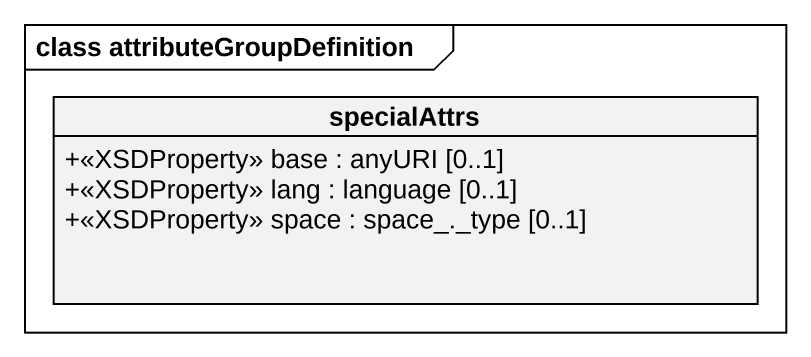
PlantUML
@startuml
mainframe class attributeGroupDefinition
hide circle
hide empty members
skinparam classAttributeIconSize 0
class specialAttrs {
  +<<XSDProperty>> base : anyURI [0..1]
  +<<XSDProperty>> lang : language [0..1]
  +<<XSDProperty>> space : space_._type [0..1]
}
@enduml
